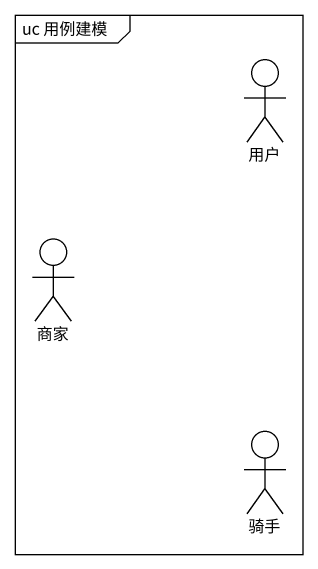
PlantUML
@startuml
mainframe uc 用例建模
actor 用户
actor 商家
actor 骑手
@enduml
